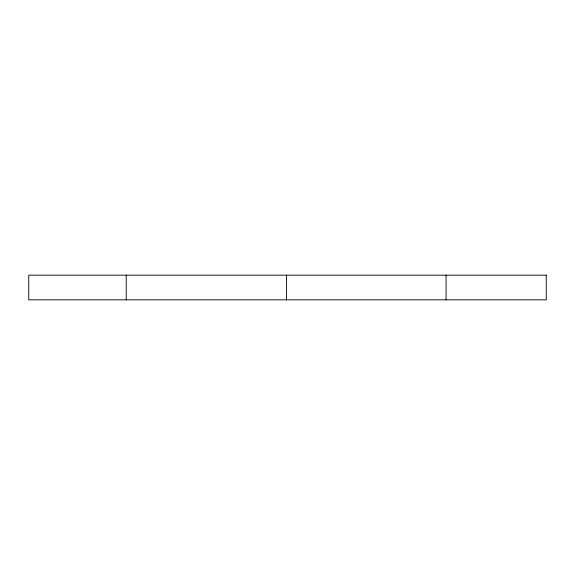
<?xml version="1.0" encoding="UTF-8"?>
<svg xmlns="http://www.w3.org/2000/svg" width="575" height="575" viewBox="0 0 575 575"><rect width="100%" height="100%" fill="white"/><g stroke="black" fill="none" stroke-linecap="round" stroke-linejoin="round"><path stroke-width="0.86" d="M446.071 275.166L446.071 299.834M286.522 275.166L286.522 299.834M126.234 275.166L126.234 299.834M546.25 275.166L28.75 275.166L28.75 299.834L546.25 299.834L546.25 275.166"/></g></svg>
